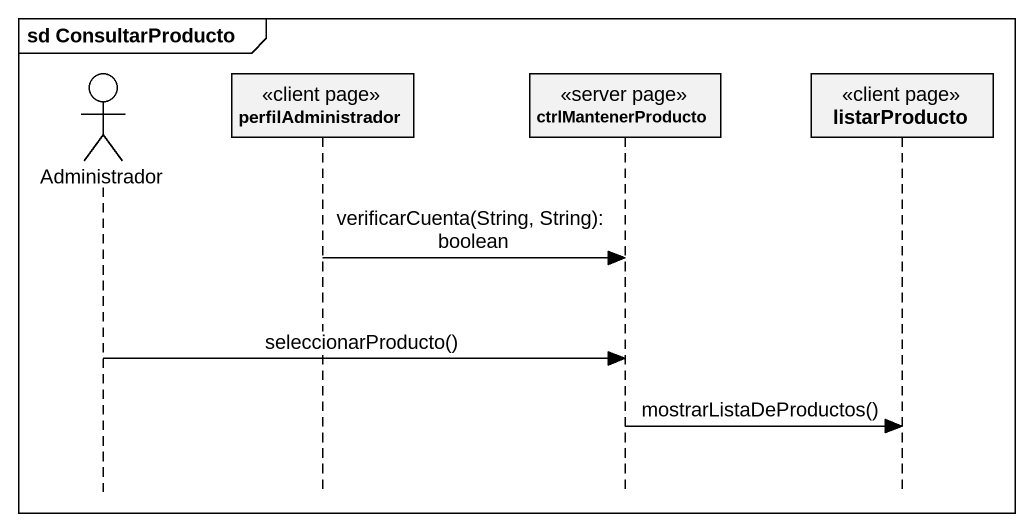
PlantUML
@startuml
mainframe sd ConsultarProducto
hide footbox
actor Administrador
participant perfilAdministrador <<client page>>
participant ctrlMantenerProducto <<server page>>
participant listarProducto <<client page>>

perfilAdministrador -> ctrlMantenerProducto : verificarCuenta(String, String): boolean
Administrador -> ctrlMantenerProducto : seleccionarProducto()
ctrlMantenerProducto -> listarProducto : mostrarListaDeProductos()
@enduml
